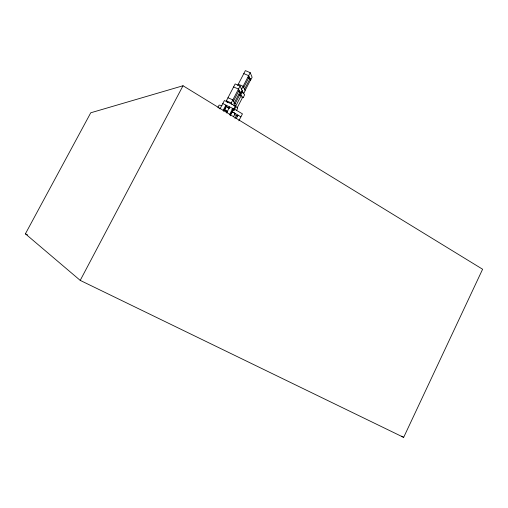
<?xml version="1.0" encoding="UTF-8"?>
<svg xmlns="http://www.w3.org/2000/svg" width="508" height="508" viewBox="0 0 508 508"><rect width="100%" height="100%" fill="white"/><g stroke="black" fill="none" stroke-linecap="round" stroke-linejoin="round"><path stroke-width="0.76" d="M403.657 437.382L482.6 269.234L183.02 85.75L90.748 112.789L25.4 233.826L80.22 280.391L403.657 437.382L401.618 436.162M237.211 107.753L242.672 97.212M236.474 110.592L237.706 108.217L235.229 105.785L233.807 105.321M241.732 97.238L243.161 97.688L244.691 94.729L242.265 92.227L240.83 91.783M233.464 116.789L235.185 113.468L232.289 111.76L231.248 112.09M234.975 118.44L236.436 115.627L238.03 115.151L236.315 118.466M238.849 120.828L242.449 113.868L234.76 109.315M223.095 110.503L225.908 105.099L226.073 106.572L223.628 111.271M237.661 85.427L245.358 70.618L250.196 72.663L252.12 77.254L250.596 80.201L248.647 75.654L243.808 73.603M232.232 104.731L231.273 102.927L240.055 86.023L235.166 83.928L226.39 100.8L227.374 102.616M226.53 112.979L229.692 106.89M233.483 101.092L239.078 90.316M241.56 89.306L250.196 72.663M233.686 103.219L235.064 103.823L240.601 93.142M229.641 114.51L232.804 108.414L232.918 109.868L230.13 115.246M234.137 105.937L235.071 104.134L232.855 99.879L227.971 97.758M242.157 90.475L240.601 93.472L238.474 89.059L233.591 86.957M243.694 87.554L249.199 76.943M243.161 97.688L240.722 95.199L242.265 92.227M230.219 115.754L232.289 111.76M231.908 109.43L233.966 110.439L233.858 108.985L235.433 105.95L224.384 100.54L219.989 108.979M250.069 78.588L244.596 89.148L245.161 90.373L250.609 79.858L250.069 78.588L248.012 77.718M233.966 110.439L235.528 107.417L235.433 105.95M217.9 107.423L219.119 105.08L221.964 105.607M80.22 280.391L183.02 85.75M219.011 108.28L220.434 108.547M226.162 111.639L227.584 111.912M239.293 94.755L240.722 95.199M239.046 95.002L241.148 95.663L235.668 106.236L234.271 105.785M238.284 84.233L243.116 86.303L245.154 90.697L243.618 93.662L240.055 86.023M238.627 91.313L240.011 91.91L234.448 102.635L235.064 103.823M226.39 100.8L231.273 102.927M222.802 103.575L233.858 108.985M225.736 106.407L229.165 108.083M25.4 233.826L27.534 234.88M231.927 111.544L240.906 116.846M234.531 114.503L237.255 116.11M224.13 109.582L227.133 111.817M227.692 111.601L224.688 109.36L226.231 106.401L229.229 108.648"/></g></svg>
